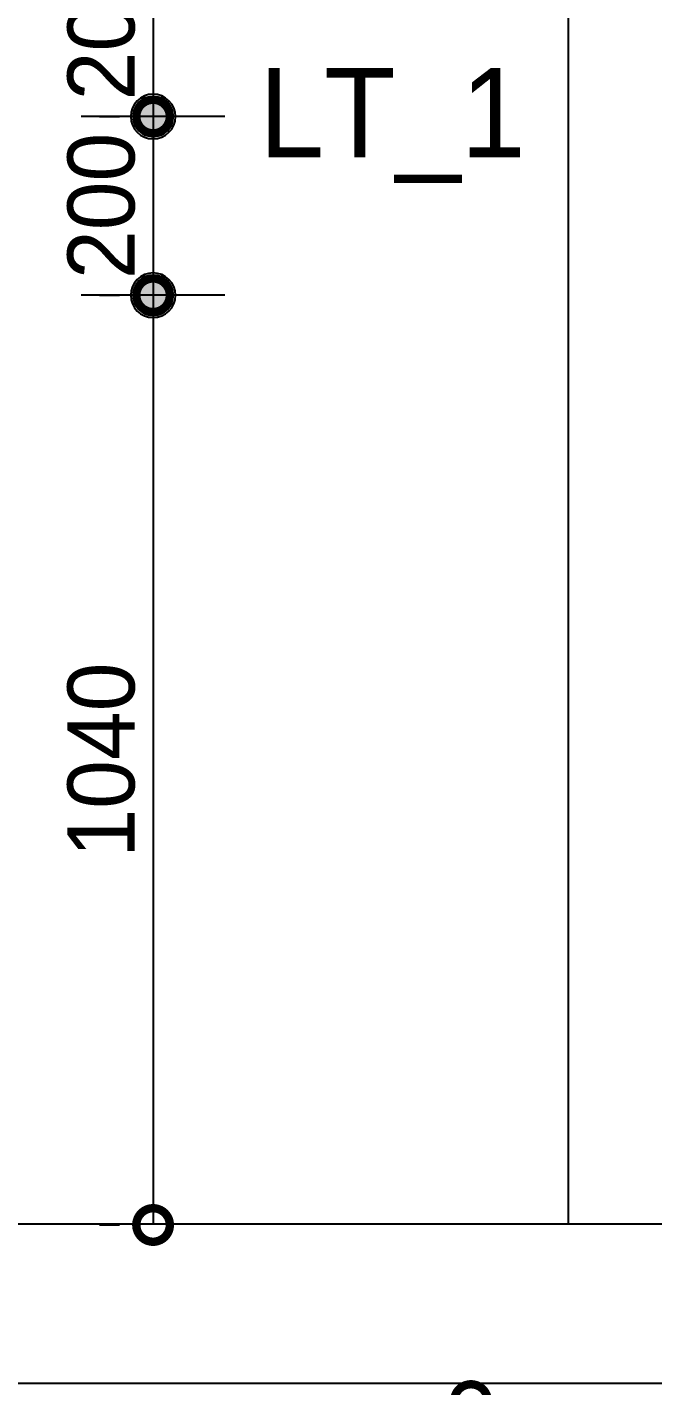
# Model space of a CAD drawing. Header units: inches. Extents: x 157163 to 245256, y -61743 to -20857.
# Drawn here: x 235906 to 236606, y -26883 to -25362 of the extents above; entities that cross this region are included whole.
import ezdxf

# ---------------------------------------------------------------- set-up
doc = ezdxf.new("R2010")
doc.units = ezdxf.units.IN
doc.header["$LTSCALE"] = 50
doc.header["$MEASUREMENT"] = 0
for name, color, linetype in [('06-LIGHT', 4, 'Continuous'), ('07-DIM WAL', 5, 'Continuous'), ('F-WALL1', 2, 'Continuous'), ('RC-LIGHT', 7, 'Continuous'), ('설비', 140, 'Continuous')]:
    doc.layers.add(name, color=color, linetype=linetype)
doc.styles.add('스타일1', font='HY울릉도M.TTF')
doc.styles.add('코레일둥고', font='Korail_Round_Gothic_Medium.ttf')
doc.dimstyles.new('30', dxfattribs={"dimscale": 30, "dimtxt": 2.5, "dimasz": 2.5, "dimexe": 1.25, "dimexo": 2, "dimtad": 1, "dimdec": 0, "dimtxsty": '스타일1', "dimblk": 'DOTSMALL', "dimcen": 2.5, "dimclrd": 1, "dimclre": 1, "dimclrt": 7, "dimadec": 0, "dimazin": 0, "dimtfac": 1, "dimtdec": 0, "dimtix": 1, "dimtmove": 0, "dimatfit": 3, "dimldrblk": 'DOTSMALL', "dimfxl": 1.25, "dimarcsym": 0})

# ---------------------------------------------------------------- blocks, each defined once
blk = doc.blocks.new('VUDAUSEH')
at = {"layer": 'F-WALL1'}
for p, q in [((216011.3, -26701.9), (213846.3, -26701.9)), ((213846.3, -26879.9), (216152.3, -26879.9))]:
    blk.add_line(p, q, dxfattribs=at)
blk = doc.blocks.new('cjswjdeh')
blk.add_blockref('VUDAUSEH', (21500, 0))
blk = doc.blocks.new('_DOTSMALL')
at = {"color": 0, "linetype": 'ByBlock', "const_width": 0.5}
blk.add_lwpolyline([(-0.0625, 0, 1), (0.0625, 0, 1)], format="xyb", close=True, dxfattribs=at)
blk = doc.blocks.new('*D145')
at = {"layer": '07-DIM WAL', "color": 1, "lineweight": -2, "transparency": 16777216}
for p, q in [((236342.3, -26899.9), (236364.8, -26899.9)), ((236402.3, -27299.9), (236402.3, -26899.9)), ((236342.3, -27299.9), (236364.8, -27299.9))]:
    blk.add_line(p, q, dxfattribs=at)
at = {"layer": 'Defpoints', "color": 0, "transparency": 16777216}
for p in [(236402.3, -26899.9), (236402.3, -26899.9), (236402.3, -27299.9)]:
    blk.add_point(p, dxfattribs=at)
at = {"layer": '07-DIM WAL', "color": 1, "lineweight": -2, "transparency": 16777216, "xscale": 75, "yscale": 75, "zscale": 75}
for p, rotation in [((236402.3, -26899.9), 90), ((236402.3, -27299.9), 270)]:
    blk.add_blockref('_DOTSMALL', p, dxfattribs=dict(at, rotation=rotation))
at = {"layer": '07-DIM WAL', "color": 7, "transparency": 16777216, "insert": (236344.6, -27099.9), "char_height": 75, "attachment_point": 5, "rotation": 90, "style": '스타일1'}
blk.add_mtext('400', dxfattribs=at)
blk = doc.blocks.new('1')
at = {"linetype": 'Continuous'}
h = blk.add_hatch(color=4, dxfattribs=at)
h.dxf.hatch_style = 1
edge = h.paths.add_edge_path()
edge.add_arc((11539653.5, -14273503.8), 37.5, 0, 360)
at = {"color": 1, "linetype": 'Continuous'}
for p, q in [((11539653.5, -14273637.1), (11539653.5, -14273370.5)), ((11539520.2, -14273503.8), (11539786.8, -14273503.8))]:
    blk.add_line(p, q, dxfattribs=at)
at = {"color": 4, "linetype": 'Continuous'}
for radius in [41.5, 37.5]:
    blk.add_circle((11539653.5, -14273503.8), radius, dxfattribs=at)
blk = doc.blocks.new('*D165')
at = {"layer": '07-DIM WAL', "color": 1, "lineweight": -2, "transparency": 16777216}
for p, q in [((236046.8, -25262.4), (236046.8, -25462.4)), ((236106.5, -25262.4), (236084.3, -25262.4)), ((236106.8, -25462.4), (236084.3, -25462.4))]:
    blk.add_line(p, q, dxfattribs=at)
at = {"layer": 'Defpoints', "color": 0, "transparency": 16777216}
for p in [(236046.5, -25262.4), (236046.8, -25462.4), (236046.8, -25462.4)]:
    blk.add_point(p, dxfattribs=at)
at = {"layer": '07-DIM WAL', "color": 1, "lineweight": -2, "transparency": 16777216, "xscale": 75, "yscale": 75, "zscale": 75}
for p, rotation in [((236046.8, -25262.4), 270), ((236046.8, -25462.4), 90)]:
    blk.add_blockref('_DOTSMALL', p, dxfattribs=dict(at, rotation=rotation))
at = {"layer": '07-DIM WAL', "color": 7, "transparency": 16777216, "insert": (235989.1, -25362.4), "char_height": 75, "attachment_point": 5, "rotation": 90, "style": '스타일1'}
blk.add_mtext('200', dxfattribs=at)
blk = doc.blocks.new('*D166')
at = {"layer": '07-DIM WAL', "color": 1, "lineweight": -2, "transparency": 16777216}
for p, q in [((235986.8, -25462.4), (236009.3, -25462.4)), ((236046.8, -25462.4), (236046.8, -25662.4)), ((235986.8, -25662.4), (236009.3, -25662.4))]:
    blk.add_line(p, q, dxfattribs=at)
at = {"layer": 'Defpoints', "color": 0, "transparency": 16777216}
for p in [(236046.8, -25462.4), (236046.8, -25662.4), (236046.8, -25662.4)]:
    blk.add_point(p, dxfattribs=at)
at = {"layer": '07-DIM WAL', "color": 1, "lineweight": -2, "transparency": 16777216, "xscale": 75, "yscale": 75, "zscale": 75}
for p, rotation in [((236046.8, -25462.4), 270), ((236046.8, -25662.4), 90)]:
    blk.add_blockref('_DOTSMALL', p, dxfattribs=dict(at, rotation=rotation))
at = {"layer": '07-DIM WAL', "color": 7, "transparency": 16777216, "insert": (235989.1, -25562.4), "char_height": 75, "attachment_point": 5, "rotation": 90, "style": '스타일1'}
blk.add_mtext('200', dxfattribs=at)
blk = doc.blocks.new('*D167')
at = {"layer": '07-DIM WAL', "color": 1, "lineweight": -2, "transparency": 16777216}
for p, q in [((235986.8, -25662.4), (236009.3, -25662.4)), ((236046.8, -25662.4), (236046.8, -26702.9)), ((235986.8, -26702.9), (236009.3, -26702.9))]:
    blk.add_line(p, q, dxfattribs=at)
at = {"layer": 'Defpoints', "color": 0, "transparency": 16777216}
for p in [(236046.8, -25662.4), (236046.8, -26702.9), (236046.8, -26702.9)]:
    blk.add_point(p, dxfattribs=at)
at = {"layer": '07-DIM WAL', "color": 1, "lineweight": -2, "transparency": 16777216, "xscale": 75, "yscale": 75, "zscale": 75}
for p, rotation in [((236046.8, -25662.4), 90), ((236046.8, -26702.9), 270)]:
    blk.add_blockref('_DOTSMALL', p, dxfattribs=dict(at, rotation=rotation))
at = {"layer": '07-DIM WAL', "color": 7, "transparency": 16777216, "insert": (235989.1, -26182.6), "char_height": 75, "attachment_point": 5, "rotation": 90, "style": '스타일1'}
blk.add_mtext('1040', dxfattribs=at)

msp = doc.modelspace()

# ---------------------------------------------------------------- linework, layer by layer
at = {"layer": '06-LIGHT'}
msp.add_line((236511.3, -26701.9), (236511.3, -24220.9), dxfattribs=at)

# ---------------------------------------------------------------- block references
msp.add_blockref('cjswjdeh', (0, 0))
at = {"layer": 'RC-LIGHT', "xscale": -0.6024096385271789, "yscale": 0.6024096385271789, "zscale": 0.6024096385271789}
for p, rotation in [((-8362449.4, 6926136.1), 89.99999999999972), ((-8362449.4, 6925936.1), 89.9999999999997)]:
    msp.add_blockref('1', p, dxfattribs=dict(at, rotation=rotation))

# ---------------------------------------------------------------- texts
at = {"layer": '설비', "color": 30, "style": '코레일둥고'}
msp.add_text('LT_1', height=100, dxfattribs=at).set_placement((236165.4, -25507.9))

# ---------------------------------------------------------------- dimensions: what is measured, and where the dimension line sits
at = {"layer": '07-DIM WAL'}
for base, p1, p2, picture, middle in [((236046.8, -25462.4), (236046.5, -25262.4), (236046.8, -25462.4), '*D165', (235989.1, -25362.4)), ((236046.8, -25662.4), (236046.8, -25462.4), (236046.8, -25662.4), '*D166', (235989.1, -25562.4)), ((236046.8499385, -26702.8886064), (236046.8499385, -25662.3886064), (236046.8499385, -26702.8886064), '*D167', (235989.1019359, -26182.6386064)), ((236402.3, -26899.9), (236402.3, -27299.9), (236402.3, -26899.9), '*D145', (236344.6, -27099.9))]:
    dim = msp.add_linear_dim(base=base, p1=p1, p2=p2, angle=90, dimstyle='30', dxfattribs=at)
    dim.commit()
    dim.dimension.update_dxf_attribs({"geometry": picture, "text_midpoint": middle})

doc.saveas('drawing.dxf')
